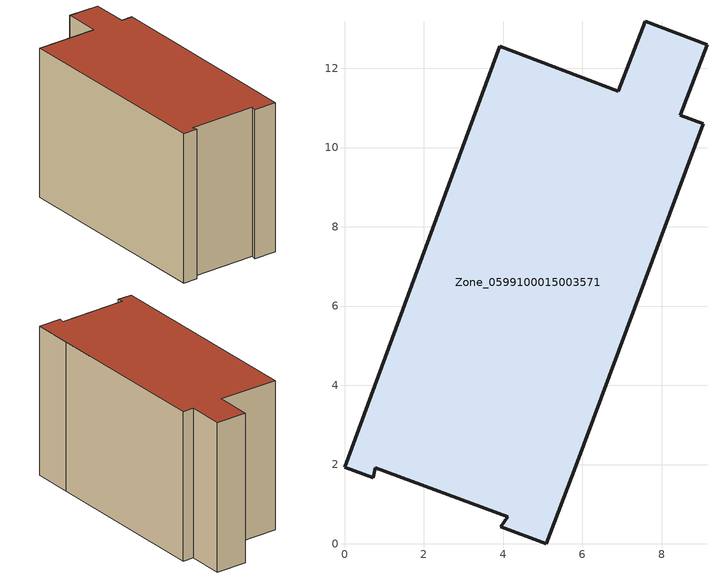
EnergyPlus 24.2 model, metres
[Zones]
Zone_0599100015003571
 floor ground (C_G): 6.91,11.42 7.58,13.19 9.15,12.59 8.47,10.82 9.05,10.61 5.83,1.96 5.08,0 3.95,0.43 4.11,0.68 0.78,1.92 0.72,1.66 0,1.94 3.91,12.56 z0.89
 wall outside (C_F): 5.08,0 5.83,1.96 9.05,10.61 8.47,10.82 9.15,12.59 7.58,13.19 6.91,11.42 3.91,12.56 0,1.94 0.72,1.66 0.78,1.92 4.11,0.68 3.95,0.43 5.08,0 z0.89:8.87
 roof outside (C_R): 4.11,0.68 3.95,0.43 5.08,0 5.83,1.96 9.05,10.61 8.47,10.82 9.15,12.59 7.58,13.19 6.91,11.42 3.91,12.56 0,1.94 0.72,1.66 0.78,1.92 z8.87
[BUILDING]
Pand.0599100015003571: North Axis=0; Terrain=City; Loads Convergence Tolerance Value=0.04; Temperature Convergence Tolerance Value=0.4; Solar Distribution=FullExterior; Maximum Number of Warmup Days=25; Minimum Number of Warmup Days=1
[Site:Location]
Rotterdam.The.Hague.AP_ZH_NLD Design_Conditions: Latitude=51.96; Longitude=4.45; Time Zone=1; Elevation=-4.5
[SITE:GROUNDTEMPERATURE:BUILDINGSURFACE]
18, 18, 18, 18, 18, 18, 18, 18, 18, 18, 18, 18
[MATERIAL] Thermal Absorptance=0.9; Solar Absorptance=0.7; Visible Absorptance=0.7
Name | Roughness | Thickness | Conductivity | Density | Specific Heat
G.TI.1965-1974 | MediumSmooth | 0.15 | 0.882353 | 540 | 1210
F.TI.1965-1974 | Rough | 0.3 | 0.697674 | 1920 | 840
R.TI.1965-1974 | MediumRough | 0.2 | 0.232558 | 1500 | 1000
[CONSTRUCTION]
C_G: G.TI.1965-1974
C_F: F.TI.1965-1974
C_R: R.TI.1965-1974
[ZONE]
Zone_0599100015003571: Type=1; Multiplier=1; Ceiling Height=Autocalculate; Volume=Autocalculate; Floor Area=autocalculate; Part of Total Floor Area=Yes
[ZONEINFILTRATION:DESIGNFLOWRATE]
Infil_Zone_0599100015003571: Zone or ZoneList or Space or SpaceList=Zone_0599100015003571; Schedule=AlwaysOn; Design Flow Rate Calculation Method=Flow/Area; Flow Rate per Floor Area=0.003; Constant Term Coefficient=1; Temperature Term Coefficient=0; Velocity Term Coefficient=0; Velocity Squared Term Coefficient=0
[HVACTEMPLATE:ZONE:IDEALLOADSAIRSYSTEM]
Zone_0599100015003571: Maximum Heating Supply Air Temperature=50; Minimum Cooling Supply Air Temperature=13; Maximum Heating Supply Air Humidity Ratio=0.0156; Minimum Cooling Supply Air Humidity Ratio=0.0077; Heating Limit=NoLimit; Cooling Limit=NoLimit; Dehumidification Control Type=ConstantSensibleHeatRatio; Cooling Sensible Heat Ratio=0.7; Dehumidification Setpoint=60; Humidification Control Type=None; Humidification Setpoint=30; Outdoor Air Method=None; Outdoor Air Flow Rate per Person=0.00944; Outdoor Air Flow Rate per Zone Floor Area=0; Outdoor Air Flow Rate per Zone=0; Demand Controlled Ventilation Type=None; Outdoor Air Economizer Type=NoEconomizer; Heat Recovery Type=None; Sensible Heat Recovery Effectiveness=0.7; Latent Heat Recovery Effectiveness=0.65
[ZONECONTROL:THERMOSTAT]
ThermostatControl_Zone_0599100015003571: Zone or ZoneList=Zone_0599100015003571; Control Type Schedule=DualSetpointControlType; Control 1=Thermostat_Zone_0599100015003571; Temperature Difference Between Cutout And Setpoint=0
[THERMOSTATSETPOINT:DUALSETPOINT]
Thermostat_Zone_0599100015003571: Heating Setpoint Temperature Schedule=HeatingSetpoint_Zone_0599100015003571; Cooling Setpoint Temperature Schedule=CoolingSetpoint_Zone_0599100015003571
[SCHEDULE:COMPACT]
HeatingSetpoint_Zone_0599100015003571: Through: 12/31, For: AllDays, Until: 24:00, 21
CoolingSetpoint_Zone_0599100015003571: Through: 12/31, For: AllDays, Until: 24:00, 24
DualSetpointControlType: Through: 12/31, For: AllDays, Until: 24:00, 4
AlwaysOn: Through: 12/31, For: AllDays, Until: 24:00, 1
